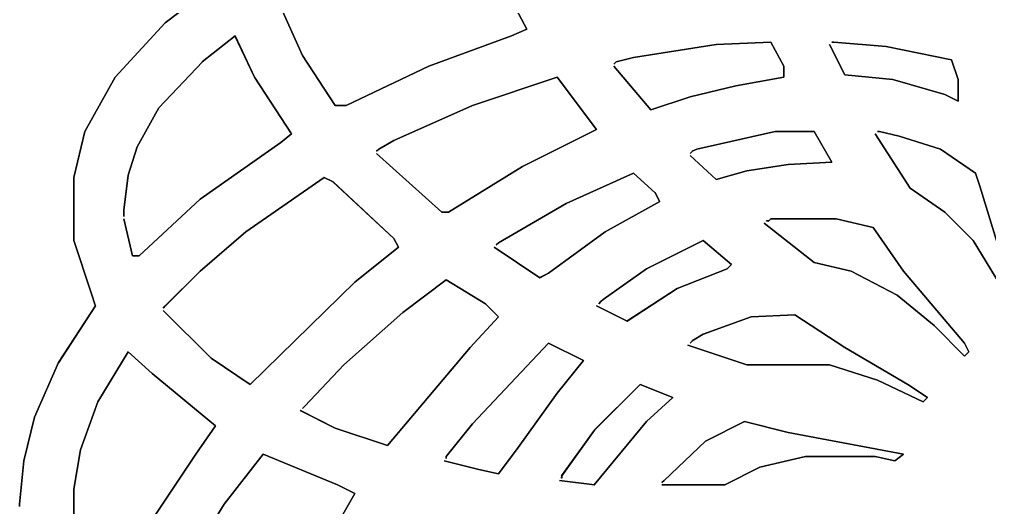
# Model space of a CAD drawing. Header units: metres. Extents: x 513 to 1350, y 518 to 1345.
# Drawn here: x 513 to 897.9, y 927.2 to 1120.8 of the extents above; entities that cross this region are included whole.
import ezdxf

# ---------------------------------------------------------------- set-up
doc = ezdxf.new("R2010")
doc.units = ezdxf.units.M

msp = doc.modelspace()

# ---------------------------------------------------------------- linework, layer by layer
for points in [[(699.58484, 1144.5474), (714.27075, 1116.8927), (699.5804, 1144.5452), (699.5805, 1144.5453, 0.0001)], [(714.27075, 1116.8927), (714.27515, 1116.895), (699.58484, 1144.5474), (699.58496, 1144.5475, 0.0001)], [(592.4513, 1135.9036), (592.44824, 1135.9076), (570.8443, 1119.4885), (570.8444, 1119.4886, 0.0001)], [(570.8443, 1119.4885), (592.4513, 1135.9036), (570.8473, 1119.4845), (570.8474, 1119.4846, 0.0001)], [(617.50507, 1123.8114), (617.5005, 1123.8093), (625.27856, 1106.5248), (625.2787, 1106.5249, 0.0001)], [(625.27856, 1106.5248), (617.50507, 1123.8114), (625.2831, 1106.5269), (625.2832, 1106.527, 0.0001)], [(570.8513, 1119.4882), (570.84766, 1119.4916), (550.9722, 1097.888), (550.97235, 1097.8881, 0.0001)], [(550.9722, 1097.888), (570.8513, 1119.4882), (550.97595, 1097.8845), (550.9761, 1097.8846, 0.0001)], [(714.2751, 1116.8948), (708.22046, 1114.3054), (714.2731, 1116.8994), (714.2732, 1116.8995, 0.0001)], [(708.22046, 1114.3054), (708.2225, 1114.3008), (714.2751, 1116.8948), (714.2752, 1116.8949, 0.0001)], [(598.49927, 1114.3037), (598.49615, 1114.3076), (585.5323, 1103.9365), (585.5324, 1103.9366, 0.0001)], [(585.5323, 1103.9365), (598.49927, 1114.3037), (585.5354, 1103.9326), (585.5355, 1103.9327, 0.0001)], [(598.49695, 1114.3074), (606.2706, 1097.8848), (598.49243, 1114.3052), (598.49255, 1114.3053, 0.0001)], [(606.2706, 1097.8848), (606.27515, 1097.887), (598.49695, 1114.3074), (598.4971, 1114.3075, 0.0001)], [(708.227, 1114.3026), (675.38855, 1102.2095), (708.2253, 1114.3073), (708.2254, 1114.3074, 0.0001)], [(675.38855, 1102.2095), (675.3903, 1102.2048), (708.227, 1114.3026), (708.2271, 1114.3027, 0.0001)], [(789.4426, 1110.8461), (789.4419, 1110.851), (756.6049, 1105.6663), (756.60504, 1105.6664, 0.0001)], [(756.6049, 1105.6663), (789.4426, 1110.8461), (756.6057, 1105.6614), (756.60583, 1105.6615, 0.0001)], [(811.04236, 1111.7097), (811.04224, 1111.7148), (789.4372, 1110.8506), (789.4373, 1110.8507, 0.0001)], [(789.4372, 1110.8506), (811.04236, 1111.7097), (789.4374, 1110.8455), (789.4375, 1110.8456, 0.0001)], [(811.0408, 1111.7156), (816.2228, 1102.2047), (811.0364, 1111.7131), (811.0365, 1111.7133, 0.0001)], [(816.2228, 1102.2047), (816.2272, 1102.2072), (811.0408, 1111.7156), (811.0409, 1111.7157, 0.0001)], [(834.3689, 1110.8516), (834.36444, 1110.8494), (840.4147, 1098.7488), (840.4148, 1098.7489, 0.0001)], [(840.4147, 1098.7488), (834.3689, 1110.8516), (840.4192, 1098.751), (840.4193, 1098.7511, 0.0001)], [(836.09827, 1111.7097), (836.09827, 1111.7146), (835.22925, 1111.7146), (835.2294, 1111.7147, 0.0001)], [(835.22925, 1111.7146), (836.09827, 1111.7097), (835.22925, 1111.7097), (835.2294, 1111.7098, 0.0001)], [(836.0935, 1111.7148), (856.8341, 1109.9814), (836.0931, 1111.7098), (836.0932, 1111.71, 0.0001)], [(856.8341, 1109.9814), (856.8345, 1109.9865), (836.0935, 1111.7148), (836.0936, 1111.715, 0.0001)], [(856.82983, 1109.987), (882.7538, 1104.7971), (856.82886, 1109.9822), (856.829, 1109.9823, 0.0001)], [(882.7538, 1104.7971), (882.75476, 1104.802), (856.82983, 1109.987), (856.82996, 1109.9872, 0.0001)], [(625.2805, 1106.5315), (625.27637, 1106.5288), (638.2391, 1086.6526), (638.2392, 1086.6527, 0.0001)], [(638.2391, 1086.6526), (625.2805, 1106.5315), (638.2433, 1086.6553), (638.2434, 1086.6554, 0.0001)], [(756.61084, 1105.6624), (756.6096, 1105.6672), (749.69275, 1103.938), (749.6929, 1103.9381, 0.0001)], [(749.69275, 1103.938), (756.61084, 1105.6624), (749.694, 1103.9331), (749.6941, 1103.9332, 0.0001)], [(882.7534, 1104.8032), (885.3422, 1097.021), (882.74866, 1104.8018), (882.7488, 1104.8019, 0.0001)], [(885.3422, 1097.021), (885.347, 1097.0225), (882.7534, 1104.8032), (882.75354, 1104.8033, 0.0001)], [(585.5393, 1103.9363), (585.5357, 1103.9397), (568.25226, 1085.7919), (568.2524, 1085.792, 0.0001)], [(568.25226, 1085.7919), (585.5393, 1103.9363), (568.25586, 1085.7885), (568.256, 1085.7886, 0.0001)], [(675.39514, 1102.2069), (642.55646, 1086.6572), (675.39294, 1102.2114), (675.39307, 1102.2115, 0.0001)], [(642.55646, 1086.6572), (642.5586, 1086.6527), (675.39514, 1102.2069), (675.39526, 1102.207, 0.0001)], [(749.69934, 1103.936), (749.6958, 1103.9397), (748.82825, 1103.072), (748.82837, 1103.0721, 0.0001)], [(748.82825, 1103.072), (749.69934, 1103.936), (748.8318, 1103.0686), (748.8319, 1103.0687, 0.0001)], [(748.8321, 1102.2117), (748.82825, 1102.2083), (763.51953, 1084.9246), (763.51965, 1084.9247, 0.0001)], [(763.51953, 1084.9246), (748.8321, 1102.2117), (763.5233, 1084.928), (763.52344, 1084.9281, 0.0001)], [(816.2213, 1097.8856), (816.2263, 1097.8856), (816.2263, 1102.2107), (816.22644, 1102.2108, 0.0001)], [(816.2263, 1102.2107), (816.2213, 1097.8856), (816.2213, 1102.2107), (816.22144, 1102.2108, 0.0001)], [(550.9792, 1097.8889), (550.97485, 1097.8914), (538.8764, 1076.2871), (538.8765, 1076.2872, 0.0001)], [(538.8764, 1076.2871), (550.9792, 1097.8889), (538.88074, 1076.2847), (538.88086, 1076.2848, 0.0001)], [(606.2725, 1097.8915), (620.9591, 1075.4207), (606.2683, 1097.8888), (606.26843, 1097.8889, 0.0001)], [(620.9591, 1075.4207), (620.96326, 1075.4233), (606.2725, 1097.8915), (606.27264, 1097.8916, 0.0001)], [(726.371, 1097.8865), (726.3694, 1097.8912), (692.66864, 1086.6577), (692.66876, 1086.6578, 0.0001)], [(692.66864, 1086.6577), (726.371, 1097.8865), (692.6702, 1086.6528), (692.67035, 1086.653, 0.0001)], [(726.3683, 1097.8916), (741.9193, 1077.1486), (726.3643, 1097.8885), (726.36444, 1097.8887, 0.0001)], [(741.9193, 1077.1486), (741.9233, 1077.1516), (726.3683, 1097.8916), (726.3684, 1097.8917, 0.0001)], [(816.2267, 1097.8861), (797.2129, 1094.4341), (816.2258, 1097.891), (816.22595, 1097.8911, 0.0001)], [(797.2129, 1094.4341), (797.21375, 1094.4292), (816.2267, 1097.8861), (816.2268, 1097.8862, 0.0001)], [(840.4135, 1098.7549), (840.4131, 1098.7499), (859.4261, 1097.0214), (859.4262, 1097.0215, 0.0001)], [(859.4261, 1097.0214), (840.4135, 1098.7549), (859.4265, 1097.0264), (859.42664, 1097.0265, 0.0001)], [(859.4221, 1097.0271), (859.42065, 1097.0225), (880.1615, 1090.9731), (880.1616, 1090.9733, 0.0001)], [(880.1615, 1090.9731), (859.4221, 1097.0271), (880.1629, 1090.9778), (880.163, 1090.9779, 0.0001)], [(885.3413, 1088.3816), (885.3463, 1088.3816), (885.3463, 1097.0266), (885.34644, 1097.0267, 0.0001)], [(885.3463, 1097.0266), (885.3413, 1088.3816), (885.3413, 1097.0266), (885.34143, 1097.0267, 0.0001)], [(797.2188, 1094.4302), (779.0688, 1090.114), (797.21765, 1094.435), (797.2178, 1094.4352, 0.0001)], [(779.0688, 1090.114), (779.06995, 1090.1091), (797.2188, 1094.4302), (797.21893, 1094.4303, 0.0001)], [(779.07495, 1090.1106), (763.5166, 1084.9297), (779.07336, 1090.1152), (779.0735, 1090.1154, 0.0001)], [(763.5166, 1084.9297), (763.5182, 1084.925), (779.07495, 1090.1106), (779.0751, 1090.1107, 0.0001)], [(880.1587, 1090.9795), (880.15643, 1090.975), (885.3449, 1088.3809), (885.34503, 1088.381, 0.0001)], [(885.3449, 1088.3809), (880.1587, 1090.9795), (885.34717, 1088.3853), (885.3473, 1088.3854, 0.0001)], [(568.2592, 1085.793), (568.2548, 1085.7954), (559.6124, 1070.239), (559.61255, 1070.2391, 0.0001)], [(559.6124, 1070.239), (568.2592, 1085.793), (559.61676, 1070.2366), (559.6169, 1070.2367, 0.0001)], [(642.56226, 1086.6536), (638.2373, 1086.6586), (642.56226, 1086.6586), (642.5624, 1086.6587, 0.0001)], [(638.2373, 1086.6586), (638.2373, 1086.6536), (642.56226, 1086.6536), (642.5624, 1086.6537, 0.0001)], [(692.6751, 1086.6548), (692.6731, 1086.6594), (661.5645, 1072.8333), (661.56464, 1072.8334, 0.0001)], [(661.5645, 1072.8333), (692.6751, 1086.6548), (661.5665, 1072.8289), (661.56665, 1072.829, 0.0001)], [(538.8828, 1076.2899), (538.8779, 1076.291), (534.55676, 1058.1421), (534.5569, 1058.1422, 0.0001)], [(534.55676, 1058.1421), (538.8828, 1076.2899), (534.56165, 1058.1411), (534.56177, 1058.1412, 0.0001)], [(620.9633, 1075.4237), (616.6363, 1071.9685), (620.9602, 1075.4276), (620.9603, 1075.4277, 0.0001)], [(616.6363, 1071.9685), (616.6394, 1071.9646), (620.9633, 1075.4237), (620.96344, 1075.4238, 0.0001)], [(741.92316, 1077.1509), (712.54047, 1062.4652), (741.9209, 1077.1555), (741.921, 1077.1556, 0.0001)], [(712.54047, 1062.4652), (712.54266, 1062.4607), (741.92316, 1077.1509), (741.9233, 1077.151, 0.0001)], [(812.77075, 1076.2863), (812.76965, 1076.2911), (781.66077, 1069.378), (781.6609, 1069.3782, 0.0001)], [(781.66077, 1069.378), (812.77075, 1076.2863), (781.66187, 1069.3732), (781.662, 1069.3733, 0.0001)], [(828.32227, 1076.2856), (828.32227, 1076.2906), (812.76526, 1076.2906), (812.7654, 1076.2908, 0.0001)], [(812.76526, 1076.2906), (828.32227, 1076.2856), (812.76526, 1076.2856), (812.7654, 1076.2858, 0.0001)], [(828.3207, 1076.2915), (835.23083, 1064.1887), (828.3164, 1076.2891), (828.3165, 1076.2892, 0.0001)], [(835.23083, 1064.1887), (835.2352, 1064.1912), (828.3207, 1076.2915), (828.3208, 1076.2916, 0.0001)], [(852.5126, 1075.4275), (852.50836, 1075.4248), (866.3351, 1053.8208), (866.3352, 1053.8209, 0.0001)], [(866.3351, 1053.8208), (852.5126, 1075.4275), (866.33923, 1053.8235), (866.33936, 1053.8236, 0.0001)], [(854.2423, 1076.2856), (854.2423, 1076.2906), (853.3733, 1076.2906), (853.3734, 1076.2908, 0.0001)], [(853.3733, 1076.2906), (854.2423, 1076.2856), (853.3733, 1076.2856), (853.3734, 1076.2858, 0.0001)], [(854.2379, 1076.2911), (862.0177, 1074.5571), (854.2368, 1076.2863), (854.23694, 1076.2864, 0.0001)], [(862.0177, 1074.5571), (862.0188, 1074.562), (854.2379, 1076.2911), (854.23804, 1076.2913, 0.0001)], [(862.01416, 1074.5632), (878.4334, 1069.373), (862.0127, 1074.5585), (862.0128, 1074.5586, 0.0001)], [(878.4334, 1069.373), (878.43494, 1069.3778), (862.01416, 1074.5632), (862.0143, 1074.5634, 0.0001)], [(559.6189, 1070.2417), (559.61414, 1070.2432), (556.1567, 1059.0063), (556.1568, 1059.0065, 0.0001)], [(556.1567, 1059.0063), (559.6189, 1070.2417), (556.16144, 1059.0049), (556.16156, 1059.005, 0.0001)], [(616.64325, 1071.9675), (584.66833, 1049.5046), (616.6404, 1071.9717), (616.6405, 1071.9718, 0.0001)], [(584.66833, 1049.5046), (584.6712, 1049.5005), (616.64325, 1071.9675), (616.6434, 1071.9677, 0.0001)], [(661.5712, 1072.831), (661.5687, 1072.8354), (655.5164, 1069.3771), (655.51654, 1069.3772, 0.0001)], [(655.5164, 1069.3771), (661.5712, 1072.831), (655.51886, 1069.3727), (655.519, 1069.3728, 0.0001)], [(655.5233, 1069.3761), (655.5198, 1069.3796), (654.6523, 1068.5121), (654.6524, 1068.5122, 0.0001)], [(654.6523, 1068.5121), (655.5233, 1069.3761), (654.6558, 1068.5085), (654.65594, 1068.5087, 0.0001)], [(654.65564, 1067.6516), (654.6523, 1067.648), (680.576, 1044.3167), (680.5761, 1044.3168, 0.0001)], [(680.576, 1044.3167), (654.65564, 1067.6516), (680.57935, 1044.3203), (680.57947, 1044.3204, 0.0001)], [(779.93933, 1068.5122), (779.9358, 1068.5156), (779.06824, 1067.6482), (779.06836, 1067.6483, 0.0001)], [(779.06824, 1067.6482), (779.93933, 1068.5122), (779.0718, 1067.6445), (779.0719, 1067.6447, 0.0001)], [(779.07166, 1066.7876), (779.0683, 1066.7839), (789.43994, 1057.2766), (789.44006, 1057.2767, 0.0001)], [(789.43994, 1057.2766), (779.07166, 1066.7876), (789.4433, 1057.2803), (789.4434, 1057.2804, 0.0001)], [(781.6671, 1069.375), (781.6649, 1069.3795), (779.93243, 1068.5133), (779.93256, 1068.5134, 0.0001)], [(779.93243, 1068.5133), (781.6671, 1069.375), (779.9347, 1068.5088), (779.9348, 1068.5089, 0.0001)], [(878.43115, 1069.3796), (892.2565, 1059.8687), (878.42834, 1069.3755), (878.42847, 1069.3756, 0.0001)], [(892.2565, 1059.8687), (892.2593, 1059.8728), (878.43115, 1069.3796), (878.4313, 1069.3798, 0.0001)], [(712.54724, 1062.4633), (683.16437, 1044.3208), (712.5446, 1062.4675), (712.54474, 1062.4677, 0.0001)], [(683.16437, 1044.3208), (683.167, 1044.3167), (712.54724, 1062.4633), (712.54736, 1062.4634, 0.0001)], [(817.95465, 1063.326), (801.53296, 1060.7383), (817.95386, 1063.3309), (817.954, 1063.331, 0.0001)], [(801.53296, 1060.7383), (801.5337, 1060.7334), (817.95465, 1063.326), (817.9548, 1063.3262, 0.0001)], [(835.2344, 1064.1897), (817.94916, 1063.3306), (835.23413, 1064.1948), (835.23425, 1064.195, 0.0001)], [(817.94916, 1063.3306), (817.9494, 1063.3254), (835.2344, 1064.1897), (835.2345, 1064.1898, 0.0001)], [(556.1626, 1059.0103), (556.15765, 1059.0107), (554.429, 1045.1819), (554.42914, 1045.182, 0.0001)], [(554.429, 1045.1819), (556.1626, 1059.0103), (554.43396, 1045.1812), (554.4341, 1045.1813, 0.0001)], [(756.6111, 1059.8708), (756.609, 1059.8755), (729.8205, 1047.7773), (729.8206, 1047.7775, 0.0001)], [(729.8205, 1047.7773), (756.6111, 1059.8708), (729.8226, 1047.7727), (729.8227, 1047.7728, 0.0001)], [(756.6076, 1059.8756), (765.24805, 1052.0927), (756.60425, 1059.872), (756.6044, 1059.8721, 0.0001)], [(765.24805, 1052.0927), (765.25134, 1052.0963), (756.6076, 1059.8756), (756.6077, 1059.8757, 0.0001)], [(801.53894, 1060.7344), (789.43665, 1057.2819), (801.5375, 1060.7393), (801.5376, 1060.7394, 0.0001)], [(789.43665, 1057.2819), (789.4381, 1057.2771), (801.53894, 1060.7344), (801.53906, 1060.7345, 0.0001)], [(892.2574, 1059.8752), (893.9822, 1054.6849), (892.2526, 1059.8738), (892.25275, 1059.8739, 0.0001)], [(893.9822, 1054.6849), (893.98694, 1054.6865), (892.2574, 1059.8752), (892.2575, 1059.8754, 0.0001)], [(534.5623, 1058.1465), (534.5573, 1058.1465), (534.5573, 1033.0854), (534.55743, 1033.0856, 0.0001)], [(534.5573, 1033.0854), (534.5623, 1058.1465), (534.5623, 1033.0854), (534.56244, 1033.0856, 0.0001)], [(633.9233, 1058.1434), (633.9204, 1058.1476), (602.8123, 1036.5447), (602.81244, 1036.5448, 0.0001)], [(602.8123, 1036.5447), (633.9233, 1058.1434), (602.8152, 1036.5405), (602.8153, 1036.5406, 0.0001)], [(633.9187, 1058.1475), (637.37695, 1056.4127), (633.91644, 1058.143), (633.91656, 1058.1431, 0.0001)], [(637.37695, 1056.4127), (637.37915, 1056.4172), (633.9187, 1058.1475), (633.9188, 1058.1476, 0.0001)], [(637.3757, 1056.4197), (661.56793, 1033.9485), (637.3723, 1056.416), (637.37244, 1056.4161, 0.0001)], [(661.56793, 1033.9485), (661.57135, 1033.9521), (637.3757, 1056.4197), (637.3758, 1056.4198, 0.0001)], [(893.9855, 1054.6912), (903.4862, 1023.581), (893.9807, 1054.6897), (893.98083, 1054.6898, 0.0001)], [(903.4862, 1023.581), (903.49097, 1023.58246), (893.9855, 1054.6912), (893.9856, 1054.6913, 0.0001)], [(765.2489, 1052.0995), (766.97473, 1048.6367), (765.2445, 1052.0973), (765.2446, 1052.0974, 0.0001)], [(766.97473, 1048.6367), (766.9792, 1048.6389), (765.2489, 1052.0995), (765.249, 1052.0996, 0.0001)], [(866.33514, 1053.8276), (866.33234, 1053.8235), (880.1605, 1044.3167), (880.16064, 1044.3168, 0.0001)], [(880.1605, 1044.3167), (866.33514, 1053.8276), (880.1633, 1044.3208), (880.16345, 1044.3209, 0.0001)], [(584.67535, 1049.5039), (560.47626, 1027.0402), (584.67194, 1049.5076), (584.67206, 1049.5077, 0.0001)], [(560.47626, 1027.0402), (560.4797, 1027.0365), (584.67535, 1049.5039), (584.6755, 1049.504, 0.0001)], [(729.8272, 1047.7751), (729.8247, 1047.7795), (703.0364, 1032.2249), (703.0365, 1032.225, 0.0001)], [(703.0364, 1032.2249), (729.8272, 1047.7751), (703.03894, 1032.2207), (703.03906, 1032.2208, 0.0001)], [(766.97925, 1048.6392), (745.37244, 1036.545), (766.9768, 1048.6436), (766.9769, 1048.6437, 0.0001)], [(745.37244, 1036.545), (745.3749, 1036.5406), (766.97925, 1048.6392), (766.9794, 1048.6393, 0.0001)], [(554.4343, 1045.1865), (554.4293, 1045.1865), (554.4293, 1043.4535), (554.42944, 1043.4536, 0.0001)], [(554.4293, 1043.4535), (554.4343, 1045.1865), (554.4343, 1043.4535), (554.43445, 1043.4536, 0.0001)], [(554.4343, 1043.4585), (554.4293, 1043.4585), (554.4293, 1042.5896), (554.42944, 1042.5897, 0.0001)], [(554.4293, 1042.5896), (554.4343, 1043.4585), (554.4343, 1042.5896), (554.43445, 1042.5897, 0.0001)], [(683.1703, 1044.3176), (680.5733, 1044.3225), (683.1703, 1044.3225), (683.1704, 1044.3226, 0.0001)], [(680.5733, 1044.3225), (680.5733, 1044.3176), (683.1703, 1044.3176), (683.1704, 1044.3177, 0.0001)], [(880.1598, 1044.3237), (880.15625, 1044.3201), (891.39185, 1033.0846), (891.39197, 1033.0847, 0.0001)], [(891.39185, 1033.0846), (880.1598, 1044.3237), (891.3954, 1033.0881), (891.3955, 1033.0883, 0.0001)], [(554.43365, 1041.731), (554.42883, 1041.73), (557.8859, 1027.0371), (557.88605, 1027.0372, 0.0001)], [(557.8859, 1027.0371), (554.43365, 1041.731), (557.8908, 1027.0381), (557.8909, 1027.0382, 0.0001)], [(808.4474, 1040.0037), (808.44434, 1039.9998), (828.3203, 1024.4446), (828.32043, 1024.4447, 0.0001)], [(828.3203, 1024.4446), (808.4474, 1040.0037), (828.32336, 1024.4485), (828.3235, 1024.4486, 0.0001)], [(810.17834, 1040.8616), (810.17834, 1040.8667), (809.3093, 1040.8667), (809.30945, 1040.8668, 0.0001)], [(809.3093, 1040.8667), (810.17834, 1040.8616), (809.3093, 1040.8616), (809.30945, 1040.8617, 0.0001)], [(811.04333, 1041.7281), (811.0398, 1041.7317), (810.17224, 1040.8641), (810.17236, 1040.8643, 0.0001)], [(810.17224, 1040.8641), (811.04333, 1041.7281), (810.1758, 1040.8606), (810.1759, 1040.8607, 0.0001)], [(836.96234, 1041.7256), (836.96234, 1041.7307), (811.03735, 1041.7307), (811.0375, 1041.7308, 0.0001)], [(811.03735, 1041.7307), (836.96234, 1041.7256), (811.03735, 1041.7256), (811.0375, 1041.7257, 0.0001)], [(836.958, 1041.7312), (851.64966, 1038.2692), (836.9568, 1041.7263), (836.9569, 1041.7264, 0.0001)], [(851.64966, 1038.2692), (851.6509, 1038.274), (836.958, 1041.7312), (836.9581, 1041.7313, 0.0001)], [(602.81934, 1036.5438), (602.8161, 1036.5476), (584.6683, 1020.99225), (584.6684, 1020.9924, 0.0001)], [(584.6683, 1020.99225), (602.81934, 1036.5438), (584.6716, 1020.98846), (584.6717, 1020.9886, 0.0001)], [(745.3793, 1036.5435), (722.9083, 1020.1286), (745.37634, 1036.5476), (745.37646, 1036.5477, 0.0001)], [(722.9083, 1020.1286), (722.91125, 1020.1246), (745.3793, 1036.5435), (745.3794, 1036.5436, 0.0001)], [(851.64844, 1038.2756), (863.7432, 1020.98865), (851.64435, 1038.2728), (851.6445, 1038.273, 0.0001)], [(863.7432, 1020.98865), (863.7473, 1020.99146), (851.64844, 1038.2756), (851.64856, 1038.2758, 0.0001)], [(534.5614, 1033.0912), (534.55664, 1033.0896), (541.4702, 1012.3488), (541.47034, 1012.34894, 0.0001)], [(541.4702, 1012.3488), (534.5614, 1033.0912), (541.475, 1012.3504), (541.4751, 1012.3505, 0.0001)], [(661.569, 1033.9554), (663.2947, 1030.4927), (661.56445, 1033.9532), (661.5646, 1033.9534, 0.0001)], [(663.2947, 1030.4927), (663.2992, 1030.4949), (661.569, 1033.9554), (661.5691, 1033.9556, 0.0001)], [(703.04333, 1032.2241), (703.0398, 1032.2275), (702.1723, 1031.3601), (702.1724, 1031.3602, 0.0001)], [(702.1723, 1031.3601), (703.04333, 1032.2241), (702.17584, 1031.3564), (702.17596, 1031.3566, 0.0001)], [(784.25916, 1033.0869), (784.25696, 1033.0916), (761.78845, 1021.8573), (761.7886, 1021.8574, 0.0001)], [(761.78845, 1021.8573), (784.25916, 1033.0869), (761.7907, 1021.8528), (761.79083, 1021.8529, 0.0001)], [(784.2555, 1033.0916), (795.48816, 1023.5806), (784.2523, 1033.0879), (784.25244, 1033.088, 0.0001)], [(795.48816, 1023.5806), (795.49133, 1023.5844), (784.2555, 1033.0916), (784.2556, 1033.0917, 0.0001)], [(891.39264, 1033.0916), (891.38837, 1033.089), (903.487, 1013.2127), (903.4871, 1013.2128, 0.0001)], [(903.487, 1013.2127), (891.39264, 1033.0916), (903.4913, 1013.2153), (903.4914, 1013.2154, 0.0001)], [(663.2993, 1030.4957), (646.0123, 1016.6724), (663.2962, 1030.4996), (663.2963, 1030.4998, 0.0001)], [(646.0123, 1016.6724), (646.01544, 1016.6685), (663.2993, 1030.4957), (663.29944, 1030.4958, 0.0001)], [(701.31116, 1030.4995), (701.30835, 1030.4954), (719.45654, 1018.3966), (719.45667, 1018.3967, 0.0001)], [(719.45654, 1018.3966), (701.31116, 1030.4995), (719.4593, 1018.40076), (719.4594, 1018.4009, 0.0001)], [(560.4823, 1027.0376), (557.8853, 1027.0425), (560.4823, 1027.0425), (560.4824, 1027.0426, 0.0001)], [(557.8853, 1027.0425), (557.8853, 1027.0376), (560.4823, 1027.0376), (560.4824, 1027.0377, 0.0001)], [(828.318, 1024.4512), (828.3168, 1024.4463), (843.00964, 1020.98914), (843.00977, 1020.98926, 0.0001)], [(843.00964, 1020.98914), (828.318, 1024.4512), (843.01086, 1020.994), (843.011, 1020.99414, 0.0001)], [(584.67535, 1020.992), (584.6718, 1020.99554), (570.8443, 1007.168), (570.8444, 1007.16815, 0.0001)], [(570.8443, 1007.168), (584.67535, 1020.992), (570.84784, 1007.1645), (570.84796, 1007.1646, 0.0001)], [(722.91516, 1020.1269), (719.45245, 1018.40125), (722.91296, 1020.1314), (722.9131, 1020.13153, 0.0001)], [(719.45245, 1018.40125), (719.4547, 1018.3967), (722.91516, 1020.1269), (722.9153, 1020.127, 0.0001)], [(761.7953, 1021.85547), (761.7924, 1021.8596), (744.50836, 1009.76074), (744.5085, 1009.76086, 0.0001)], [(744.50836, 1009.76074), (761.7953, 1021.85547), (744.5112, 1009.7566), (744.51135, 1009.7567, 0.0001)], [(793.76306, 1021.85474), (773.8846, 1014.08154), (793.7612, 1021.8594), (793.76135, 1021.8595, 0.0001)], [(773.8846, 1014.08154), (773.8864, 1014.0769), (793.76306, 1021.85474), (793.7632, 1021.85486, 0.0001)], [(795.49133, 1023.5841), (793.7563, 1021.85614), (795.4878, 1023.58765), (795.4879, 1023.58777, 0.0001)], [(793.7563, 1021.85614), (793.7598, 1021.8526), (795.49133, 1023.5841), (795.49146, 1023.5842, 0.0001)], [(843.0067, 1020.9955), (843.0044, 1020.9911), (861.1529, 1011.48474), (861.153, 1011.48486, 0.0001)], [(861.1529, 1011.48474), (843.0067, 1020.9955), (861.1552, 1011.4892), (861.15533, 1011.4893, 0.0001)], [(863.74414, 1020.99567), (887.93555, 992.4767), (863.74036, 1020.9924), (863.7405, 1020.9925, 0.0001)], [(887.93555, 992.4767), (887.93933, 992.47986), (863.74414, 1020.99567), (863.74426, 1020.9958, 0.0001)], [(646.01935, 1016.67206), (604.5403, 976.0641), (646.01587, 1016.6756), (646.016, 1016.6757, 0.0001)], [(604.5403, 976.0641), (604.5438, 976.06055), (646.01935, 1016.67206), (646.0195, 1016.6722, 0.0001)], [(682.3073, 1017.5356), (682.3043, 1017.5396), (665.0203, 1004.5766), (665.02045, 1004.5767, 0.0001)], [(665.0203, 1004.5766), (682.3073, 1017.5356), (665.0233, 1004.5726), (665.02344, 1004.5727, 0.0001)], [(682.303, 1017.5395), (697.8567, 1008.0286), (682.3004, 1017.5352), (682.30054, 1017.53534, 0.0001)], [(697.8567, 1008.0286), (697.85925, 1008.0329), (682.303, 1017.5395), (682.3031, 1017.5396, 0.0001)], [(541.4734, 1012.35516), (541.4686, 1012.3536), (543.19824, 1007.16486), (543.19836, 1007.165, 0.0001)], [(543.19824, 1007.16486), (541.4734, 1012.35516), (543.203, 1007.16644), (543.2031, 1007.16656, 0.0001)], [(773.8913, 1014.0794), (754.0123, 1001.12085), (773.88855, 1014.08356), (773.8887, 1014.0837, 0.0001)], [(754.0123, 1001.12085), (754.01514, 1001.11664), (773.8913, 1014.0794), (773.8914, 1014.0795, 0.0001)], [(743.65137, 1008.8961), (743.6478, 1008.89966), (742.7803, 1008.0321), (742.7804, 1008.0322, 0.0001)], [(742.7803, 1008.0321), (743.65137, 1008.8961), (742.7838, 1008.02856), (742.78394, 1008.0287, 0.0001)], [(744.5154, 1009.76013), (744.51184, 1009.7637), (743.6443, 1008.8961), (743.6444, 1008.89624, 0.0001)], [(743.6443, 1008.8961), (744.5154, 1009.76013), (743.6478, 1008.8926), (743.64795, 1008.8927, 0.0001)], [(861.1515, 1011.49164), (861.1483, 1011.4878), (875.84015, 999.3886), (875.8403, 999.38873, 0.0001)], [(875.84015, 999.3886), (861.1515, 1011.49164), (875.8433, 999.39246), (875.84344, 999.3926, 0.0001)], [(543.2033, 1007.16876), (543.1991, 1007.1715), (528.50836, 984.70325), (528.5085, 984.70337, 0.0001)], [(528.50836, 984.70325), (543.2033, 1007.16876), (528.5126, 984.70056), (528.5127, 984.7007, 0.0001)], [(570.8514, 1007.168), (570.84784, 1007.1716), (569.9803, 1006.3041), (569.9804, 1006.3042, 0.0001)], [(569.9803, 1006.3041), (570.8514, 1007.168), (569.9838, 1006.30054), (569.98395, 1006.30066, 0.0001)], [(569.9838, 1005.4436), (569.9803, 1005.44006), (588.9918, 986.42847), (588.99194, 986.4286, 0.0001)], [(588.9918, 986.42847), (569.9838, 1005.4436), (588.99536, 986.432), (588.9955, 986.4321, 0.0001)], [(697.85583, 1008.03564), (703.0398, 1002.84454), (697.8523, 1008.0321), (697.8524, 1008.0322, 0.0001)], [(703.0398, 1002.84454), (703.04333, 1002.8481), (697.85583, 1008.03564), (697.85596, 1008.03577, 0.0001)], [(741.9187, 1007.17145), (741.9165, 1007.167), (754.01697, 1001.11676), (754.0171, 1001.1169, 0.0001)], [(754.01697, 1001.11676), (741.9187, 1007.17145), (754.01917, 1001.1212), (754.0193, 1001.12134, 0.0001)], [(665.02734, 1004.57587), (665.02405, 1004.5796), (641.6923, 983.84033), (641.69244, 983.84045, 0.0001)], [(641.6923, 983.84033), (665.02734, 1004.57587), (641.6956, 983.83655), (641.69574, 983.8367, 0.0001)], [(703.04333, 1002.8482), (691.8043, 990.75195), (703.0397, 1002.8516), (703.0398, 1002.85175, 0.0001)], [(691.8043, 990.75195), (691.808, 990.74854), (703.04333, 1002.8482), (703.04346, 1002.8483, 0.0001)], [(803.267, 1002.8467), (803.2653, 1002.8513), (784.2526, 995.9376), (784.25275, 995.93774, 0.0001)], [(784.2526, 995.9376), (803.267, 1002.8467), (784.25433, 995.93286), (784.25446, 995.933, 0.0001)], [(820.54645, 1003.7097), (820.5462, 1003.7147), (803.2612, 1002.8505), (803.26135, 1002.85065, 0.0001)], [(803.2612, 1002.8505), (820.54645, 1003.7097), (803.2615, 1002.8455), (803.2616, 1002.84564, 0.0001)], [(820.5431, 1003.7156), (840.41656, 990.74866), (820.54034, 1003.7114), (820.54047, 1003.71155, 0.0001)], [(840.41656, 990.74866), (840.4193, 990.75287), (820.5431, 1003.7156), (820.5432, 1003.7157, 0.0001)], [(875.83984, 999.3956), (875.8363, 999.3921), (887.9358, 987.2926), (887.9359, 987.2927, 0.0001)], [(887.9358, 987.2926), (875.83984, 999.3956), (887.93933, 987.29614), (887.93945, 987.29626, 0.0001)], [(779.93933, 993.3441), (779.9358, 993.34766), (779.0683, 992.4801), (779.0684, 992.4802, 0.0001)], [(779.0683, 992.4801), (779.93933, 993.3441), (779.07184, 992.47656), (779.07196, 992.4767, 0.0001)], [(784.2593, 995.93524), (784.2567, 995.9395), (779.9324, 993.345), (779.9325, 993.3451, 0.0001)], [(779.9324, 993.345), (784.2593, 995.93524), (779.93494, 993.3407), (779.93506, 993.3408, 0.0001)], [(691.81134, 990.7524), (658.9723, 951.87177), (691.8075, 990.7556), (691.8076, 990.75574, 0.0001)], [(658.9723, 951.87177), (658.97614, 951.8685), (691.81134, 990.7524), (691.81146, 990.7525, 0.0001)], [(722.91534, 992.4802), (722.91174, 992.48364), (692.66833, 960.51196), (692.66846, 960.5121, 0.0001)], [(692.66833, 960.51196), (722.91534, 992.4802), (692.67194, 960.50854), (692.67206, 960.50867, 0.0001)], [(722.9107, 992.48346), (736.73694, 985.56476), (722.90845, 992.479), (722.90857, 992.4791, 0.0001)], [(736.73694, 985.56476), (736.7392, 985.5692), (722.9107, 992.48346), (722.9108, 992.4836, 0.0001)], [(778.20624, 991.61926), (778.20465, 991.6145), (801.5374, 983.837), (801.53754, 983.8371, 0.0001)], [(801.5374, 983.837), (778.20624, 991.61926), (801.539, 983.84174), (801.5391, 983.84186, 0.0001)], [(840.4149, 990.75555), (865.4728, 976.0607), (840.4124, 990.7512), (840.41254, 990.75134, 0.0001)], [(865.4728, 976.0607), (865.4752, 976.06506), (840.4149, 990.75555), (840.41504, 990.7557, 0.0001)], [(887.9369, 992.4835), (889.6627, 989.0208), (887.9325, 992.48126), (887.9326, 992.4814, 0.0001)], [(889.6627, 989.0208), (889.6672, 989.0231), (887.9369, 992.4835), (887.937, 992.48364, 0.0001)], [(556.16327, 989.0249), (556.159, 989.02747), (544.0604, 969.15125), (544.06055, 969.15137, 0.0001)], [(544.0604, 969.15125), (556.16327, 989.0249), (544.0647, 969.14856), (544.0648, 969.1487, 0.0001)], [(556.15967, 989.0276), (565.664, 980.3805), (556.1563, 989.02386), (556.15643, 989.024, 0.0001)], [(565.664, 980.3805), (565.66736, 980.3842), (556.15967, 989.0276), (556.1598, 989.0277, 0.0001)], [(588.99115, 986.4355), (588.98834, 986.43134), (604.54456, 976.0606), (604.5447, 976.0607, 0.0001)], [(604.54456, 976.0606), (588.99115, 986.4355), (604.5473, 976.06476), (604.5474, 976.0649, 0.0001)], [(736.7394, 985.5685), (726.3643, 972.60767), (736.7355, 985.57166), (736.7356, 985.5718, 0.0001)], [(726.3643, 972.60767), (726.3682, 972.6046), (736.7394, 985.5685), (736.7395, 985.5686, 0.0001)], [(889.66736, 989.0242), (887.93225, 987.29614), (889.6638, 989.0277), (889.66394, 989.02783, 0.0001)], [(887.93225, 987.29614), (887.9358, 987.2926), (889.66736, 989.0242), (889.6675, 989.0243, 0.0001)], [(528.51514, 984.7053), (528.51056, 984.7073), (519.0045, 963.1027), (519.00464, 963.10284, 0.0001)], [(519.0045, 963.1027), (528.51514, 984.7053), (519.0091, 963.1007), (519.0092, 963.1008, 0.0001)], [(641.69934, 983.8402), (641.69574, 983.8436), (626.1403, 967.42395), (626.14044, 967.4241, 0.0001)], [(626.1403, 967.42395), (641.69934, 983.8402), (626.1439, 967.42053), (626.14404, 967.42065, 0.0001)], [(834.37036, 983.83765), (801.5333, 983.84265), (834.37036, 983.84265), (834.3705, 983.8428, 0.0001)], [(801.5333, 983.84265), (801.5333, 983.83765), (834.37036, 983.83765), (834.3705, 983.83777, 0.0001)], [(834.3662, 983.84326), (834.3647, 983.8385), (853.37744, 977.789), (853.37756, 977.7891, 0.0001)], [(853.37744, 977.789), (834.3662, 983.84326), (853.37897, 977.79376), (853.3791, 977.7939, 0.0001)], [(565.6635, 980.3876), (590.72015, 959.64453), (565.6603, 980.38367), (565.6604, 980.3838, 0.0001)], [(590.72015, 959.64453), (590.7233, 959.6484), (565.6635, 980.3876), (565.66364, 980.3877, 0.0001)], [(853.37463, 977.7955), (853.3725, 977.79095), (871.52106, 969.1488), (871.5212, 969.1489, 0.0001)], [(871.52106, 969.1488), (853.37463, 977.7955), (871.5232, 969.1533), (871.5233, 969.15344, 0.0001)], [(759.20337, 976.0641), (759.1998, 976.0676), (741.0523, 957.9201), (741.0524, 957.9202, 0.0001)], [(741.0523, 957.9201), (759.20337, 976.0641), (741.05585, 957.91656), (741.05597, 957.9167, 0.0001)], [(759.1984, 976.0674), (772.16125, 970.87683), (759.1966, 976.06274), (759.1967, 976.06287, 0.0001)], [(772.16125, 970.87683), (772.1631, 970.8815), (759.1984, 976.0674), (759.19855, 976.0675, 0.0001)], [(865.4711, 976.0676), (873.24854, 970.8767), (865.4684, 976.0635), (865.4685, 976.0636, 0.0001)], [(873.24854, 970.8767), (873.2513, 970.88086), (865.4711, 976.0676), (865.47125, 976.06775, 0.0001)], [(726.37134, 972.60864), (710.8124, 951.00757), (726.3673, 972.6116), (726.36743, 972.6117, 0.0001)], [(710.8124, 951.00757), (710.8164, 951.00464), (726.37134, 972.60864), (726.37146, 972.60876, 0.0001)], [(772.1633, 970.87994), (761.7883, 961.3762), (772.16, 970.8836), (772.1601, 970.8837, 0.0001)], [(761.7883, 961.3762), (761.7917, 961.37256), (772.1633, 970.87994), (772.16345, 970.88007, 0.0001)], [(873.25134, 970.8801), (871.51636, 969.1521), (873.2478, 970.88367), (873.2479, 970.8838, 0.0001)], [(871.51636, 969.1521), (871.5199, 969.14856), (873.25134, 970.8801), (873.25146, 970.88025, 0.0001)], [(544.067, 969.15356), (544.0623, 969.1553), (537.1486, 950.1425), (537.14874, 950.14264, 0.0001)], [(537.1486, 950.1425), (544.067, 969.15356), (537.1533, 950.1408), (537.15344, 950.1409, 0.0001)], [(626.1474, 967.4241), (626.14386, 967.4276), (625.2763, 966.56006), (625.2764, 966.5602, 0.0001)], [(625.2763, 966.56006), (626.1474, 967.4241), (625.27985, 966.5565), (625.27997, 966.55664, 0.0001)], [(519.01086, 963.10583), (519.00604, 963.10706), (514.6848, 945.8222), (514.68494, 945.8223, 0.0001)], [(514.6848, 945.8222), (519.01086, 963.10583), (514.68964, 945.821), (514.68976, 945.8211, 0.0001)], [(624.41473, 965.6994), (624.4125, 965.69495), (638.24097, 958.78076), (638.2411, 958.7809, 0.0001)], [(638.24097, 958.78076), (624.41473, 965.6994), (638.24316, 958.78516), (638.2433, 958.7853, 0.0001)], [(590.7233, 959.6487), (582.94037, 948.4154), (590.71924, 959.6515), (590.71936, 959.6516, 0.0001)], [(582.94037, 948.4154), (582.94446, 948.4126), (590.7233, 959.6487), (590.72345, 959.6488, 0.0001)], [(638.2383, 958.78723), (638.2367, 958.7825), (658.9774, 951.8689), (658.97754, 951.869, 0.0001)], [(658.9774, 951.8689), (638.2383, 958.78723), (658.979, 951.87366), (658.9791, 951.8738, 0.0001)], [(692.67535, 960.51245), (692.67145, 960.5156), (682.30035, 947.55164), (682.3005, 947.55176, 0.0001)], [(682.30035, 947.55164), (692.67535, 960.51245), (682.30426, 947.5486), (682.3044, 947.5487, 0.0001)], [(761.79535, 961.37646), (741.05237, 936.31976), (761.7915, 961.37964), (761.7916, 961.37976, 0.0001)], [(741.05237, 936.31976), (741.05615, 936.3166), (761.79535, 961.37646), (761.7955, 961.3766, 0.0001)], [(800.6752, 961.375), (800.673, 961.3795), (785.11646, 953.6012), (785.1166, 953.6013, 0.0001)], [(785.11646, 953.6012), (800.6752, 961.375), (785.1188, 953.59674), (785.1189, 953.59686, 0.0001)], [(800.67004, 961.37915), (817.9536, 957.0531), (800.6688, 961.3743), (800.66895, 961.37445, 0.0001)], [(817.9536, 957.0531), (817.95483, 957.0579), (800.67004, 961.37915), (800.67017, 961.3793, 0.0001)], [(741.0593, 957.92065), (741.05524, 957.9236), (728.0924, 939.7755), (728.0925, 939.77563, 0.0001)], [(728.0924, 939.7755), (741.0593, 957.92065), (728.09644, 939.7726), (728.09656, 939.7727, 0.0001)], [(817.9498, 957.059), (863.74585, 948.4132), (817.949, 957.05414), (817.9491, 957.05426, 0.0001)], [(863.74585, 948.4132), (863.74677, 948.4181), (817.9498, 957.059), (817.94995, 957.05914, 0.0001)], [(710.81934, 951.0086), (703.0364, 940.6395), (710.8153, 951.0116), (710.8154, 951.0117, 0.0001)], [(703.0364, 940.6395), (703.04034, 940.6366), (710.81934, 951.0086), (710.81946, 951.0087, 0.0001)], [(785.12335, 953.6), (785.11993, 953.60364), (768.7003, 938.0482), (768.70044, 938.04834, 0.0001)], [(768.7003, 938.0482), (785.12335, 953.6), (768.70374, 938.04456), (768.70386, 938.0447, 0.0001)], [(537.1547, 950.1461), (537.1498, 950.14685), (534.55695, 934.58997), (534.55707, 934.5901, 0.0001)], [(534.55695, 934.58997), (537.1547, 950.1461), (534.5619, 934.5891), (534.562, 934.58923, 0.0001)], [(582.9473, 948.41675), (563.9324, 919.9033), (582.9431, 948.4195), (582.94324, 948.4196, 0.0001)], [(563.9324, 919.9033), (563.9365, 919.90063), (582.9473, 948.41675), (582.94745, 948.4169, 0.0001)], [(609.7313, 948.4165), (609.7274, 948.41956), (594.17236, 928.5436), (594.1725, 928.5437, 0.0001)], [(594.17236, 928.5436), (609.7313, 948.4165), (594.1763, 928.5405), (594.1764, 928.54065, 0.0001)], [(609.7265, 948.4193), (639.1052, 936.3168), (609.7246, 948.4147), (609.72473, 948.4148, 0.0001)], [(639.1052, 936.3168), (639.1071, 936.3214), (609.7265, 948.4193), (609.7266, 948.41943, 0.0001)], [(682.30634, 947.55457), (682.30133, 947.55457), (682.30133, 946.68555), (682.30145, 946.68567, 0.0001)], [(682.30133, 946.68555), (682.30634, 947.55457), (682.30634, 946.68555), (682.30646, 946.68567, 0.0001)], [(824.8669, 947.5503), (806.7168, 943.234), (824.8657, 947.5552), (824.86584, 947.5553, 0.0001)], [(806.7168, 943.234), (806.718, 943.2291), (824.8669, 947.5503), (824.867, 947.5504, 0.0001)], [(852.5144, 947.5496), (824.8613, 947.5546), (852.5144, 947.5546), (852.5145, 947.55475, 0.0001)], [(824.8613, 947.5546), (824.8613, 947.5496), (852.5144, 947.5496), (852.5145, 947.54974, 0.0001)], [(852.51, 947.5551), (852.5089, 947.55023), (860.28973, 945.82117), (860.28986, 945.8213, 0.0001)], [(860.28973, 945.82117), (852.51, 947.5551), (860.29083, 945.82605), (860.29095, 945.8262, 0.0001)], [(863.7474, 948.41565), (860.2843, 945.82465), (863.7444, 948.4197), (863.7445, 948.4198, 0.0001)], [(860.2843, 945.82465), (860.28735, 945.8206), (863.7474, 948.41565), (863.7475, 948.4158, 0.0001)], [(514.69055, 945.8263), (514.6856, 945.8268), (512.9571, 928.54175), (512.9572, 928.5419, 0.0001)], [(512.9571, 928.54175), (514.69055, 945.8263), (512.9621, 928.54126), (512.9622, 928.5414, 0.0001)], [(681.43805, 945.8271), (681.4368, 945.82227), (695.2657, 942.36505), (695.2658, 942.3652, 0.0001)], [(695.2657, 942.36505), (681.43805, 945.8271), (695.2669, 942.3699), (695.267, 942.37, 0.0001)], [(806.7232, 943.2311), (792.89246, 936.32117), (806.72095, 943.2355), (806.72107, 943.2356, 0.0001)], [(792.89246, 936.32117), (792.8948, 936.3168), (806.7232, 943.2311), (806.7233, 943.2312, 0.0001)], [(695.26196, 942.3711), (695.26086, 942.3662), (703.04175, 940.6371), (703.0419, 940.6372, 0.0001)], [(703.04175, 940.6371), (695.26196, 942.3711), (703.04285, 940.64197), (703.04297, 940.6421, 0.0001)], [(728.0984, 939.77856), (728.0934, 939.77856), (728.0934, 938.9096), (728.0935, 938.9097, 0.0001)], [(728.0934, 938.9096), (728.0984, 939.77856), (728.0984, 938.9096), (728.0985, 938.9097, 0.0001)], [(639.1027, 936.3234), (646.01697, 932.8607), (639.10046, 936.319), (639.1006, 936.3191, 0.0001)], [(646.01697, 932.8607), (646.0192, 932.8652), (639.1027, 936.3234), (639.10284, 936.32355, 0.0001)], [(727.2297, 938.0509), (727.22906, 938.0459), (741.05804, 936.3173), (741.05817, 936.31744, 0.0001)], [(741.05804, 936.3173), (727.2297, 938.0509), (741.05865, 936.32227), (741.0588, 936.3224, 0.0001)], [(768.7074, 938.0481), (768.70386, 938.05164), (767.8363, 937.1841), (767.8364, 937.1842, 0.0001)], [(767.8363, 937.1841), (768.7074, 938.0481), (767.83984, 937.18054), (767.83997, 937.18066, 0.0001)], [(792.8983, 936.3176), (767.83734, 936.32263), (792.8983, 936.32263), (792.89844, 936.32275, 0.0001)], [(767.83734, 936.32263), (767.83734, 936.3176), (792.8983, 936.3176), (792.89844, 936.31775, 0.0001)], [(534.5623, 934.5945), (534.5574, 934.5945), (534.5574, 924.2215), (534.5575, 924.2216, 0.0001)], [(534.5574, 924.2215), (534.5623, 934.5945), (534.5624, 924.2215), (534.5625, 924.2216, 0.0001)], [(646.0193, 932.865), (628.7325, 902.62317), (646.0149, 932.8675), (646.015, 932.8676, 0.0001)], [(628.7325, 902.62317), (628.7368, 902.62067), (646.0193, 932.865), (646.0194, 932.8651, 0.0001)], [(512.96234, 928.5465), (512.95734, 928.5465), (512.95734, 927.6775), (512.95746, 927.6776, 0.0001)], [(512.95734, 927.6775), (512.96234, 928.5465), (512.96234, 927.6775), (512.96246, 927.6776, 0.0001)], [(594.1793, 928.54486), (594.17505, 928.5475), (576.02844, 899.16724), (576.02856, 899.16736, 0.0001)], [(576.02844, 899.16724), (594.1793, 928.54486), (576.03265, 899.16455), (576.0328, 899.1647, 0.0001)]]:
    msp.add_3dface(points)

doc.saveas('drawing.dxf')
